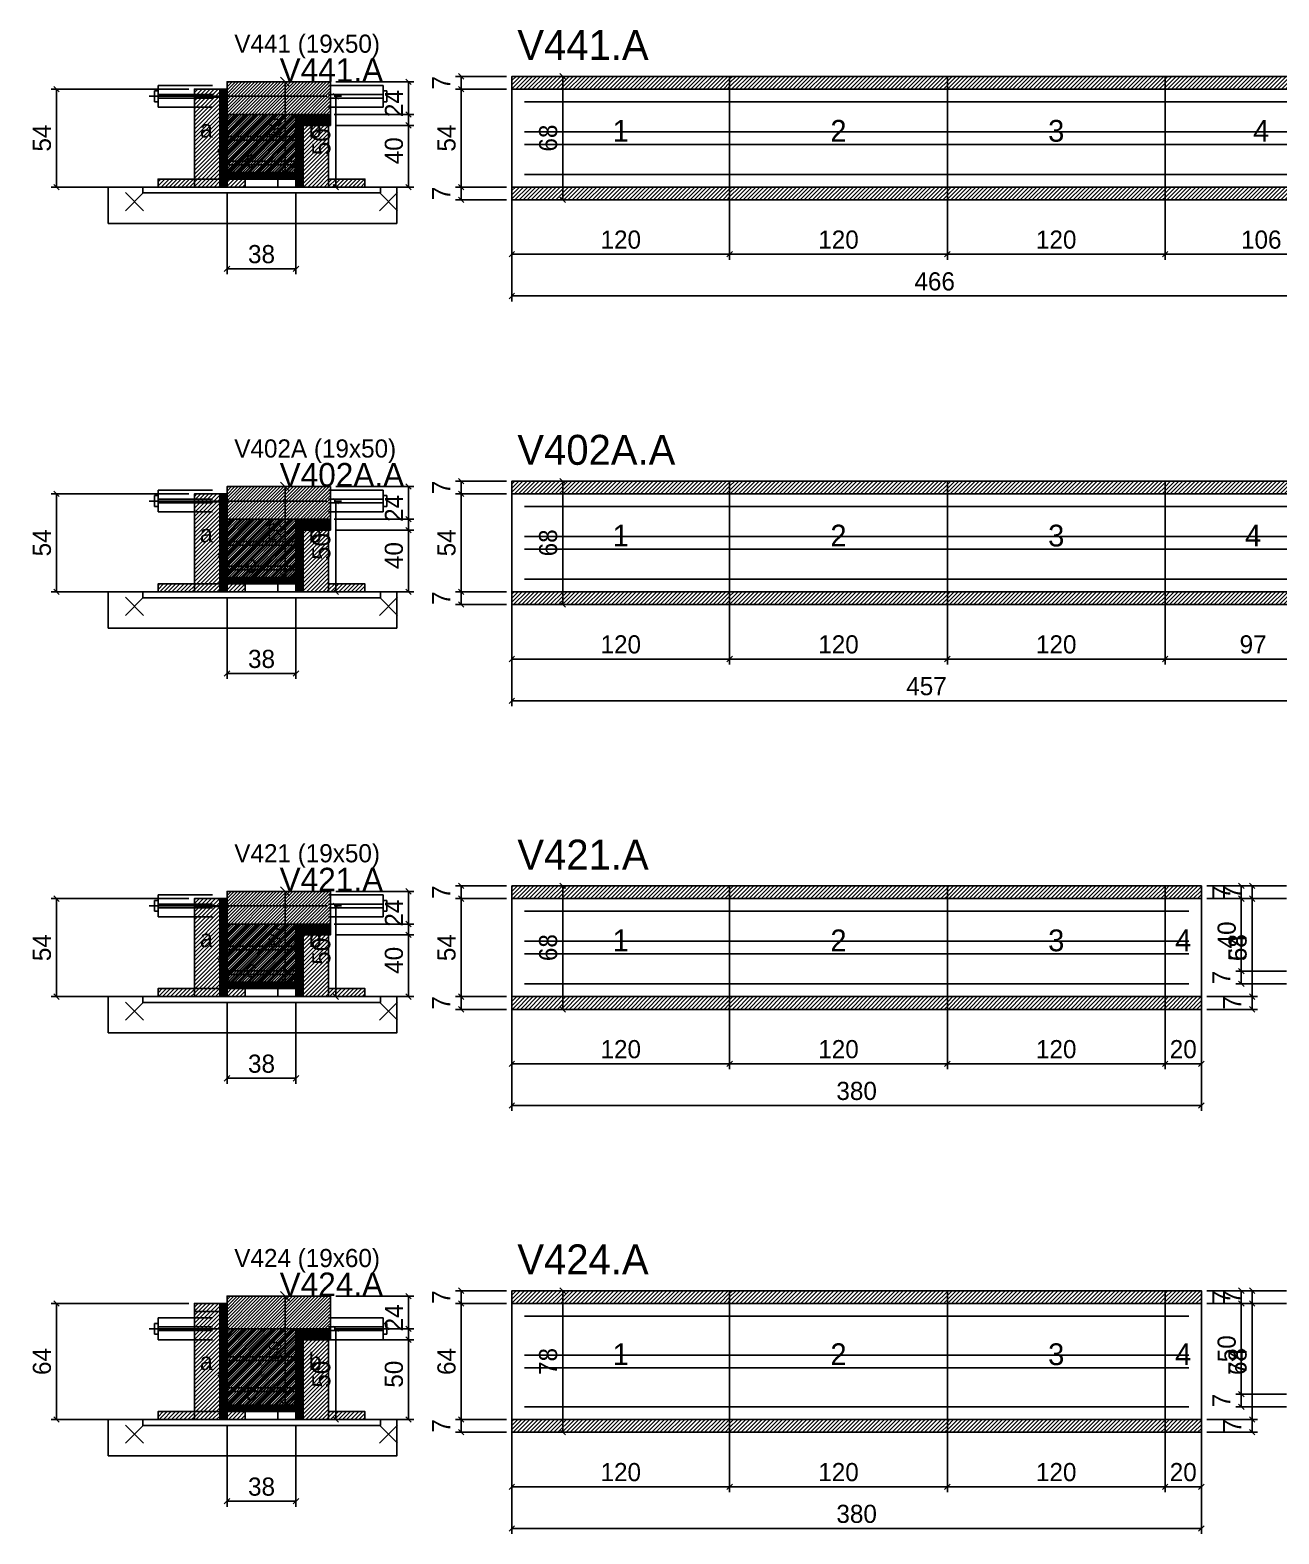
# Model space of a CAD drawing. Extents: x -9000 to 3070, y -11287 to 1250.
# Drawn here: x -69 to 620, y -7496 to -6668 of the extents above; entities that cross this region are included whole.
import ezdxf
from ezdxf.enums import TextEntityAlignment as Align

# ---------------------------------------------------------------- set-up
doc = ezdxf.new("R2010")
doc.units = 0
for name, color, linetype in [('5', 5, 'Continuous'), ('BARRA_ANCORAGEM', 126, 'Continuous'), ('barrote', 126, 'Continuous'), ('CONCRETO', 251, 'Continuous'), ('COTA', 241, 'Continuous'), ('Cota Seção (2x)', 241, 'Continuous'), ('detalhes', 7, 'Continuous'), ('Hachura', 251, 'Continuous'), ('HACHURACONCRETO', 251, 'Continuous'), ('Madeira', 126, 'Continuous'), ('NOMENCLATURA', 7, 'Continuous'), ('Painéis', 200, 'Continuous'), ('presilha', 224, 'Continuous'), ('SARR_2.2x7', 40, 'Continuous'), ('SARRAFO_2_2X7', 40, 'Continuous'), ('SCO-___-LAJ', 224, 'Continuous'), ('TENSOR', 224, 'Continuous'), ('Texto Seção', 7, 'Continuous')]:
    doc.layers.add(name, color=color, linetype=linetype)
doc.dimstyles.new('PAINEL', dxfattribs={"dimtxt": 10, "dimasz": 3, "dimexe": 3, "dimexo": 3, "dimgap": 3, "dimtad": 1, "dimblk": 'OBLIQUE', "dimblk1": 'OBLIQUE', "dimcen": 2.5, "dimclrd": 4, "dimclre": 4, "dimclrt": 240, "dimazin": 3, "dimtfac": 1, "dimtmove": 0, "dimatfit": 3})
doc.dimstyles.new('SECAO2X', dxfattribs={"dimtxt": 7, "dimasz": 5, "dimexe": 3, "dimexo": 3, "dimgap": 2, "dimtad": 3, "dimblk": 'OBLIQUE', "dimblk1": 'OBLIQUE', "dimcen": 2.5, "dimclrd": 4, "dimclre": 4, "dimclrt": 1, "dimazin": 3, "dimtfac": 1, "dimtmove": 0, "dimatfit": 3})

# ---------------------------------------------------------------- blocks, each defined once
blk = doc.blocks.new('PAR_ESQ')
for p, q in [((-1, -1), (1, 1)), ((-1, 1), (1, -1))]:
    blk.add_line(p, q)
blk = doc.blocks.new('PAR_FUNDO_ESQ')
for p, q in [((-1, -1), (1, 1)), ((-1, 1), (1, -1))]:
    blk.add_line(p, q)
blk = doc.blocks.new('PAR_FUNDO_DIR')
for p, q in [((-1, -1), (1, 1)), ((-1, 1), (1, -1))]:
    blk.add_line(p, q)
blk = doc.blocks.new('par_int_esq')
for p, q in [((-1, -1), (1, 1)), ((-1, 1), (1, -1))]:
    blk.add_line(p, q)
blk = doc.blocks.new('par_int_dir')
for p, q in [((-1, -1), (1, 1)), ((-1, 1), (1, -1))]:
    blk.add_line(p, q)
blk = doc.blocks.new('_OBLIQUE')
at = {"color": 0, "linetype": 'BYBLOCK'}
blk.add_line((-0.5, -0.5), (0.5, 0.5), dxfattribs=at)

msp = doc.modelspace()

# ---------------------------------------------------------------- hatches: boundary and pattern name
at = {"layer": 'COTA'}
h = msp.add_hatch(dxfattribs=at)
h.set_pattern_fill('ANSI31', scale=0.5)
h.paths.add_polyline_path([(197, -6700), (317, -6700), (317, -6693), (197, -6693)])
h = msp.add_hatch(dxfattribs=at)
h.set_pattern_fill('ANSI31', scale=0.5)
h.paths.add_polyline_path([(317, -6700), (437, -6700), (437, -6693), (317, -6693)])
h = msp.add_hatch(dxfattribs=at)
h.set_pattern_fill('ANSI31', scale=0.5)
h.paths.add_polyline_path([(437, -6700), (557, -6700), (557, -6693), (437, -6693)])
h = msp.add_hatch(dxfattribs=at)
h.set_pattern_fill('ANSI31', scale=0.5)
h.paths.add_polyline_path([(557, -6700), (663, -6700), (663, -6693), (557, -6693)])
h = msp.add_hatch(dxfattribs=at)
h.set_pattern_fill('ANSI31', scale=0.4)
h.paths.add_polyline_path([(40, -6746), (40, -6696), (97, -6696), (97, -6720), (78, -6720), (78, -6746)])
h = msp.add_hatch(dxfattribs=at)
h.set_pattern_fill('ANSI31', scale=0.5)
h.paths.add_polyline_path([(197, -6761), (317, -6761), (317, -6754), (197, -6754)])
h = msp.add_hatch(dxfattribs=at)
h.set_pattern_fill('ANSI31', scale=0.5)
h.paths.add_polyline_path([(317, -6761), (437, -6761), (437, -6754), (317, -6754)])
h = msp.add_hatch(dxfattribs=at)
h.set_pattern_fill('ANSI31', scale=0.5)
h.paths.add_polyline_path([(437, -6761), (557, -6761), (557, -6754), (437, -6754)])
h = msp.add_hatch(dxfattribs=at)
h.set_pattern_fill('ANSI31', scale=0.5)
h.paths.add_polyline_path([(557, -6761), (663, -6761), (663, -6754), (557, -6754)])
h = msp.add_hatch(dxfattribs=at)
h.set_pattern_fill('ANSI31', scale=0.5)
h.paths.add_polyline_path([(197, -6923), (317, -6923), (317, -6916), (197, -6916)])
h = msp.add_hatch(dxfattribs=at)
h.set_pattern_fill('ANSI31', scale=0.5)
h.paths.add_polyline_path([(317, -6923), (437, -6923), (437, -6916), (317, -6916)])
h = msp.add_hatch(dxfattribs=at)
h.set_pattern_fill('ANSI31', scale=0.5)
h.paths.add_polyline_path([(437, -6923), (557, -6923), (557, -6916), (437, -6916)])
h = msp.add_hatch(dxfattribs=at)
h.set_pattern_fill('ANSI31', scale=0.5)
h.paths.add_polyline_path([(557, -6923), (654, -6923), (654, -6916), (557, -6916)])
h = msp.add_hatch(dxfattribs=at)
h.set_pattern_fill('ANSI31', scale=0.4)
h.paths.add_polyline_path([(40, -6969), (40, -6919), (97, -6919), (97, -6943), (78, -6943), (78, -6969)])
h = msp.add_hatch(dxfattribs=at)
h.set_pattern_fill('ANSI31', scale=0.5)
h.paths.add_polyline_path([(197, -6984), (317, -6984), (317, -6977), (197, -6977)])
h = msp.add_hatch(dxfattribs=at)
h.set_pattern_fill('ANSI31', scale=0.5)
h.paths.add_polyline_path([(317, -6984), (437, -6984), (437, -6977), (317, -6977)])
h = msp.add_hatch(dxfattribs=at)
h.set_pattern_fill('ANSI31', scale=0.5)
h.paths.add_polyline_path([(437, -6984), (557, -6984), (557, -6977), (437, -6977)])
h = msp.add_hatch(dxfattribs=at)
h.set_pattern_fill('ANSI31', scale=0.5)
h.paths.add_polyline_path([(557, -6984), (654, -6984), (654, -6977), (557, -6977)])
h = msp.add_hatch(dxfattribs=at)
h.set_pattern_fill('ANSI31', scale=0.5)
h.paths.add_polyline_path([(197, -7146), (317, -7146), (317, -7139), (197, -7139)])
h = msp.add_hatch(dxfattribs=at)
h.set_pattern_fill('ANSI31', scale=0.5)
h.paths.add_polyline_path([(317, -7146), (437, -7146), (437, -7139), (317, -7139)])
h = msp.add_hatch(dxfattribs=at)
h.set_pattern_fill('ANSI31', scale=0.5)
h.paths.add_polyline_path([(437, -7146), (557, -7146), (557, -7139), (437, -7139)])
h = msp.add_hatch(dxfattribs=at)
h.set_pattern_fill('ANSI31', scale=0.5)
h.paths.add_polyline_path([(557, -7146), (577, -7146), (577, -7139), (557, -7139)])
h = msp.add_hatch(dxfattribs=at)
h.set_pattern_fill('ANSI31', scale=0.4)
h.paths.add_polyline_path([(40, -7192), (40, -7142), (97, -7142), (97, -7166), (78, -7166), (78, -7192)])
h = msp.add_hatch(dxfattribs=at)
h.set_pattern_fill('ANSI31', scale=0.5)
h.paths.add_polyline_path([(197, -7207), (317, -7207), (317, -7200), (197, -7200)])
h = msp.add_hatch(dxfattribs=at)
h.set_pattern_fill('ANSI31', scale=0.5)
h.paths.add_polyline_path([(317, -7207), (437, -7207), (437, -7200), (317, -7200)])
h = msp.add_hatch(dxfattribs=at)
h.set_pattern_fill('ANSI31', scale=0.5)
h.paths.add_polyline_path([(437, -7207), (557, -7207), (557, -7200), (437, -7200)])
h = msp.add_hatch(dxfattribs=at)
h.set_pattern_fill('ANSI31', scale=0.5)
h.paths.add_polyline_path([(557, -7207), (577, -7207), (577, -7200), (557, -7200)])
h = msp.add_hatch(dxfattribs=at)
h.set_pattern_fill('ANSI31', scale=0.4)
h.paths.add_polyline_path([(40, -7425), (40, -7365), (97, -7365), (97, -7389), (78, -7389), (78, -7425)])
h = msp.add_hatch(dxfattribs=at)
h.set_pattern_fill('ANSI31', scale=0.5)
h.paths.add_polyline_path([(197, -7369), (317, -7369), (317, -7362), (197, -7362)])
h = msp.add_hatch(dxfattribs=at)
h.set_pattern_fill('ANSI31', scale=0.5)
h.paths.add_polyline_path([(317, -7369), (437, -7369), (437, -7362), (317, -7362)])
h = msp.add_hatch(dxfattribs=at)
h.set_pattern_fill('ANSI31', scale=0.5)
h.paths.add_polyline_path([(437, -7369), (557, -7369), (557, -7362), (437, -7362)])
h = msp.add_hatch(dxfattribs=at)
h.set_pattern_fill('ANSI31', scale=0.5)
h.paths.add_polyline_path([(557, -7369), (577, -7369), (577, -7362), (557, -7362)])
h = msp.add_hatch(dxfattribs=at)
h.set_pattern_fill('ANSI31', scale=0.5)
h.paths.add_polyline_path([(197, -7440), (317, -7440), (317, -7433), (197, -7433)])
h = msp.add_hatch(dxfattribs=at)
h.set_pattern_fill('ANSI31', scale=0.5)
h.paths.add_polyline_path([(317, -7440), (437, -7440), (437, -7433), (317, -7433)])
h = msp.add_hatch(dxfattribs=at)
h.set_pattern_fill('ANSI31', scale=0.5)
h.paths.add_polyline_path([(437, -7440), (557, -7440), (557, -7433), (437, -7433)])
h = msp.add_hatch(dxfattribs=at)
h.set_pattern_fill('ANSI31', scale=0.5)
h.paths.add_polyline_path([(557, -7440), (577, -7440), (577, -7433), (557, -7433)])
at = {"layer": 'Hachura'}
h = msp.add_hatch(dxfattribs=at)
h.set_pattern_fill('ANSI31', scale=0.5)
h.paths.add_polyline_path([(22, -6754), (36, -6754), (36, -6700), (22, -6700)])
h = msp.add_hatch(dxfattribs=at)
h.set_pattern_fill('ANSI31', scale=0.5)
h.paths.add_polyline_path([(22, -6704.4), (36, -6704.4), (36, -6700), (22, -6700)])
h = msp.add_hatch(dxfattribs=at)
h.set_pattern_fill('SOLID')
h.paths.add_polyline_path([(36, -6754), (40, -6754), (40, -6700), (36, -6700)])
h = msp.add_hatch(dxfattribs=at)
h.set_pattern_fill('SOLID')
h.paths.add_polyline_path([(78, -6754), (82, -6754), (82, -6714), (78, -6714)])
h = msp.add_hatch(dxfattribs=at)
h.set_pattern_fill('SOLID')
h.paths.add_polyline_path([(78, -6714), (97, -6714), (97, -6720), (78, -6720)])
h = msp.add_hatch(dxfattribs=at)
h.set_pattern_fill('ANSI31', scale=0.5)
h.paths.add_polyline_path([(82, -6754), (96, -6754), (96, -6714), (82, -6714)])
h = msp.add_hatch(dxfattribs=at)
h.set_pattern_fill('ANSI31', scale=0.5)
h.paths.add_polyline_path([(82, -6718.4), (96, -6718.4), (96, -6714), (82, -6714)])
h = msp.add_hatch(dxfattribs=at)
h.set_pattern_fill('ANSI31', scale=0.5)
h.paths.add_polyline_path([(2, -6754), (22, -6754), (22, -6749.6), (2, -6749.6)])
h = msp.add_hatch(dxfattribs=at)
h.set_pattern_fill('SOLID')
h.paths.add_polyline_path([(40, -6749.6), (78, -6749.6), (78, -6746), (40, -6746)])
h = msp.add_hatch(dxfattribs=at)
h.set_pattern_fill('ANSI31', scale=0.5)
h.paths.add_polyline_path([(40, -6754), (50, -6754), (50, -6749.6), (40, -6749.6)])
h = msp.add_hatch(dxfattribs=at)
h.set_pattern_fill('ANSI31', scale=0.5)
h.paths.add_polyline_path([(96, -6754), (116, -6754), (116, -6749.6), (96, -6749.6)])
h = msp.add_hatch(dxfattribs=at)
h.set_pattern_fill('ANSI31', scale=0.5)
h.paths.add_polyline_path([(22, -6977), (36, -6977), (36, -6923), (22, -6923)])
h = msp.add_hatch(dxfattribs=at)
h.set_pattern_fill('ANSI31', scale=0.5)
h.paths.add_polyline_path([(22, -6927.4), (36, -6927.4), (36, -6923), (22, -6923)])
h = msp.add_hatch(dxfattribs=at)
h.set_pattern_fill('SOLID')
h.paths.add_polyline_path([(36, -6977), (40, -6977), (40, -6923), (36, -6923)])
h = msp.add_hatch(dxfattribs=at)
h.set_pattern_fill('SOLID')
h.paths.add_polyline_path([(78, -6977), (82, -6977), (82, -6937), (78, -6937)])
h = msp.add_hatch(dxfattribs=at)
h.set_pattern_fill('SOLID')
h.paths.add_polyline_path([(78, -6937), (97, -6937), (97, -6943), (78, -6943)])
h = msp.add_hatch(dxfattribs=at)
h.set_pattern_fill('ANSI31', scale=0.5)
h.paths.add_polyline_path([(82, -6977), (96, -6977), (96, -6937), (82, -6937)])
h = msp.add_hatch(dxfattribs=at)
h.set_pattern_fill('ANSI31', scale=0.5)
h.paths.add_polyline_path([(82, -6941.4), (96, -6941.4), (96, -6937), (82, -6937)])
h = msp.add_hatch(dxfattribs=at)
h.set_pattern_fill('ANSI31', scale=0.5)
h.paths.add_polyline_path([(2, -6977), (22, -6977), (22, -6972.6), (2, -6972.6)])
h = msp.add_hatch(dxfattribs=at)
h.set_pattern_fill('SOLID')
h.paths.add_polyline_path([(40, -6972.6), (78, -6972.6), (78, -6969), (40, -6969)])
h = msp.add_hatch(dxfattribs=at)
h.set_pattern_fill('ANSI31', scale=0.5)
h.paths.add_polyline_path([(40, -6977), (50, -6977), (50, -6972.6), (40, -6972.6)])
h = msp.add_hatch(dxfattribs=at)
h.set_pattern_fill('ANSI31', scale=0.5)
h.paths.add_polyline_path([(96, -6977), (116, -6977), (116, -6972.6), (96, -6972.6)])
h = msp.add_hatch(dxfattribs=at)
h.set_pattern_fill('ANSI31', scale=0.5)
h.paths.add_polyline_path([(22, -7200), (36, -7200), (36, -7146), (22, -7146)])
h = msp.add_hatch(dxfattribs=at)
h.set_pattern_fill('ANSI31', scale=0.5)
h.paths.add_polyline_path([(22, -7150.4), (36, -7150.4), (36, -7146), (22, -7146)])
h = msp.add_hatch(dxfattribs=at)
h.set_pattern_fill('SOLID')
h.paths.add_polyline_path([(36, -7200), (40, -7200), (40, -7146), (36, -7146)])
h = msp.add_hatch(dxfattribs=at)
h.set_pattern_fill('SOLID')
h.paths.add_polyline_path([(78, -7200), (82, -7200), (82, -7160), (78, -7160)])
h = msp.add_hatch(dxfattribs=at)
h.set_pattern_fill('SOLID')
h.paths.add_polyline_path([(78, -7160), (97, -7160), (97, -7166), (78, -7166)])
h = msp.add_hatch(dxfattribs=at)
h.set_pattern_fill('ANSI31', scale=0.5)
h.paths.add_polyline_path([(82, -7200), (96, -7200), (96, -7160), (82, -7160)])
h = msp.add_hatch(dxfattribs=at)
h.set_pattern_fill('ANSI31', scale=0.5)
h.paths.add_polyline_path([(82, -7164.4), (96, -7164.4), (96, -7160), (82, -7160)])
h = msp.add_hatch(dxfattribs=at)
h.set_pattern_fill('ANSI31', scale=0.5)
h.paths.add_polyline_path([(2, -7200), (22, -7200), (22, -7195.6), (2, -7195.6)])
h = msp.add_hatch(dxfattribs=at)
h.set_pattern_fill('SOLID')
h.paths.add_polyline_path([(40, -7195.6), (78, -7195.6), (78, -7192), (40, -7192)])
h = msp.add_hatch(dxfattribs=at)
h.set_pattern_fill('ANSI31', scale=0.5)
h.paths.add_polyline_path([(40, -7200), (50, -7200), (50, -7195.6), (40, -7195.6)])
h = msp.add_hatch(dxfattribs=at)
h.set_pattern_fill('ANSI31', scale=0.5)
h.paths.add_polyline_path([(96, -7200), (116, -7200), (116, -7195.6), (96, -7195.6)])
h = msp.add_hatch(dxfattribs=at)
h.set_pattern_fill('ANSI31', scale=0.5)
h.paths.add_polyline_path([(22, -7433), (36, -7433), (36, -7369), (22, -7369)])
h = msp.add_hatch(dxfattribs=at)
h.set_pattern_fill('ANSI31', scale=0.5)
h.paths.add_polyline_path([(22, -7373.4), (36, -7373.4), (36, -7369), (22, -7369)])
h = msp.add_hatch(dxfattribs=at)
h.set_pattern_fill('SOLID')
h.paths.add_polyline_path([(36, -7433), (40, -7433), (40, -7369), (36, -7369)])
h = msp.add_hatch(dxfattribs=at)
h.set_pattern_fill('SOLID')
h.paths.add_polyline_path([(78, -7433), (82, -7433), (82, -7383), (78, -7383)])
h = msp.add_hatch(dxfattribs=at)
h.set_pattern_fill('SOLID')
h.paths.add_polyline_path([(78, -7383), (97, -7383), (97, -7389), (78, -7389)])
h = msp.add_hatch(dxfattribs=at)
h.set_pattern_fill('ANSI31', scale=0.5)
h.paths.add_polyline_path([(82, -7433), (96, -7433), (96, -7383), (82, -7383)])
h = msp.add_hatch(dxfattribs=at)
h.set_pattern_fill('ANSI31', scale=0.5)
h.paths.add_polyline_path([(82, -7387.4), (96, -7387.4), (96, -7383), (82, -7383)])
h = msp.add_hatch(dxfattribs=at)
h.set_pattern_fill('ANSI31', scale=0.5)
h.paths.add_polyline_path([(2, -7433), (22, -7433), (22, -7428.6), (2, -7428.6)])
h = msp.add_hatch(dxfattribs=at)
h.set_pattern_fill('SOLID')
h.paths.add_polyline_path([(40, -7428.6), (78, -7428.6), (78, -7425), (40, -7425)])
h = msp.add_hatch(dxfattribs=at)
h.set_pattern_fill('ANSI31', scale=0.5)
h.paths.add_polyline_path([(40, -7433), (50, -7433), (50, -7428.6), (40, -7428.6)])
h = msp.add_hatch(dxfattribs=at)
h.set_pattern_fill('ANSI31', scale=0.5)
h.paths.add_polyline_path([(96, -7433), (116, -7433), (116, -7428.6), (96, -7428.6)])
at = {"layer": 'HACHURACONCRETO'}
h = msp.add_hatch(dxfattribs=at)
h.set_pattern_fill('ANSI31', scale=0.3)
h.paths.add_polyline_path([(40, -6749.6), (78, -6749.6), (78, -6714), (40, -6714)])
h = msp.add_hatch(dxfattribs=at)
h.set_pattern_fill('ANSI31', scale=0.3)
h.paths.add_polyline_path([(40, -6972.6), (78, -6972.6), (78, -6937), (40, -6937)])
h = msp.add_hatch(dxfattribs=at)
h.set_pattern_fill('ANSI31', scale=0.3)
h.paths.add_polyline_path([(40, -7195.6), (78, -7195.6), (78, -7160), (40, -7160)])
h = msp.add_hatch(dxfattribs=at)
h.set_pattern_fill('ANSI31', scale=0.3)
h.paths.add_polyline_path([(40, -7428.6), (78, -7428.6), (78, -7383), (40, -7383)])

# ---------------------------------------------------------------- linework, layer by layer
for p, q in [((0, -6701), (0, -6707)), ((2, -6701), (0, -6701)), ((2, -6698), (32, -6698)), ((2, -6698), (2, -6710)), ((96, -6698), (126, -6698)), ((126, -6698), (126, -6710)), ((126, -6701), (128, -6701)), ((128, -6701), (128, -6707)), ((2, -6707), (0, -6707)), ((2, -6703), (32, -6703)), ((2, -6705), (32, -6705)), ((2, -6710), (32, -6710)), ((96, -6703), (126, -6703)), ((96, -6705), (126, -6705)), ((96, -6710), (126, -6710)), ((126, -6707), (128, -6707)), ((0, -6924), (0, -6930)), ((2, -6924), (0, -6924)), ((2, -6921), (32, -6921)), ((2, -6921), (2, -6933)), ((2, -6926), (32, -6926)), ((96, -6921), (126, -6921)), ((96, -6926), (126, -6926)), ((126, -6921), (126, -6933)), ((126, -6924), (128, -6924)), ((128, -6924), (128, -6930)), ((2, -6930), (0, -6930)), ((2, -6928), (32, -6928)), ((2, -6933), (32, -6933)), ((96, -6928), (126, -6928)), ((96, -6933), (126, -6933)), ((126, -6930), (128, -6930)), ((0, -7147), (0, -7153)), ((2, -7147), (0, -7147)), ((2, -7144), (32, -7144)), ((2, -7144), (2, -7156)), ((2, -7149), (32, -7149)), ((96, -7144), (126, -7144)), ((96, -7149), (126, -7149)), ((126, -7144), (126, -7156)), ((126, -7147), (128, -7147)), ((128, -7147), (128, -7153)), ((2, -7153), (0, -7153)), ((2, -7151), (32, -7151)), ((2, -7156), (32, -7156)), ((96, -7151), (126, -7151)), ((96, -7156), (126, -7156)), ((126, -7153), (128, -7153)), ((0, -7380), (0, -7386)), ((2, -7380), (0, -7380)), ((2, -7377), (32, -7377)), ((2, -7377), (2, -7389)), ((96, -7377), (126, -7377)), ((126, -7377), (126, -7389)), ((126, -7380), (128, -7380)), ((128, -7380), (128, -7386)), ((2, -7386), (0, -7386)), ((2, -7382), (32, -7382)), ((2, -7384), (32, -7384)), ((2, -7389), (32, -7389)), ((96, -7382), (126, -7382)), ((96, -7384), (126, -7384)), ((96, -7389), (126, -7389)), ((126, -7386), (128, -7386))]:
    msp.add_line(p, q)
at = {"layer": 'BARRA_ANCORAGEM'}
for p, q in [((40, -6726.2), (78, -6726.2)), ((40, -6728.2), (40, -6726.2)), ((78, -6728.2), (78, -6726.2)), ((40, -6728.2), (78, -6728.2)), ((40, -6739.8), (78, -6739.8)), ((40, -6741.8), (40, -6739.8)), ((40, -6741.8), (78, -6741.8)), ((78, -6741.8), (78, -6739.8)), ((40, -6949.2), (78, -6949.2)), ((40, -6951.2), (40, -6949.2)), ((78, -6951.2), (78, -6949.2)), ((40, -6951.2), (78, -6951.2)), ((40, -6962.8), (78, -6962.8)), ((40, -6964.8), (40, -6962.8)), ((40, -6964.8), (78, -6964.8)), ((78, -6964.8), (78, -6962.8)), ((40, -7172.2), (78, -7172.2)), ((40, -7174.2), (40, -7172.2)), ((40, -7174.2), (78, -7174.2)), ((78, -7174.2), (78, -7172.2)), ((40, -7185.8), (78, -7185.8)), ((40, -7187.8), (40, -7185.8)), ((40, -7187.8), (78, -7187.8)), ((78, -7187.8), (78, -7185.8)), ((40, -7398.5), (78, -7398.5)), ((40, -7400.5), (40, -7398.5)), ((78, -7400.5), (78, -7398.5)), ((40, -7400.5), (78, -7400.5)), ((40, -7415.5), (78, -7415.5)), ((40, -7417.5), (40, -7415.5)), ((40, -7417.5), (78, -7417.5)), ((78, -7417.5), (78, -7415.5))]:
    msp.add_line(p, q, dxfattribs=at)
at = {"layer": 'barrote'}
for points in [[(-25.5, -6774), (133.5, -6774), (133.5, -6754), (-25.5, -6754)], [(-25.5, -6997), (133.5, -6997), (133.5, -6977), (-25.5, -6977)], [(-25.5, -7220), (133.5, -7220), (133.5, -7200), (-25.5, -7200)], [(-25.5, -7453), (133.5, -7453), (133.5, -7433), (-25.5, -7433)]]:
    msp.add_lwpolyline(points, close=True, dxfattribs=at)
at = {"layer": 'CONCRETO'}
for points in [[(40, -6746), (40, -6696), (97, -6696), (97, -6720), (78, -6720), (78, -6746)], [(40, -6969), (40, -6919), (97, -6919), (97, -6943), (78, -6943), (78, -6969)], [(40, -7192), (40, -7142), (97, -7142), (97, -7166), (78, -7166), (78, -7192)], [(40, -7425), (40, -7365), (97, -7365), (97, -7389), (78, -7389), (78, -7425)]]:
    msp.add_lwpolyline(points, close=True, dxfattribs=at)
at = {"layer": 'HACHURACONCRETO'}
for points in [[(40, -6749.6), (78, -6749.6), (78, -6714), (40, -6714)], [(40, -6972.6), (78, -6972.6), (78, -6937), (40, -6937)], [(40, -7195.6), (78, -7195.6), (78, -7160), (40, -7160)], [(40, -7428.6), (78, -7428.6), (78, -7383), (40, -7383)]]:
    msp.add_lwpolyline(points, close=True, dxfattribs=at)
at = {"layer": 'Madeira'}
for points in [[(22, -6754), (36, -6754), (36, -6700), (22, -6700)], [(22, -6704.4), (36, -6704.4), (36, -6700), (22, -6700)], [(82, -6754), (96, -6754), (96, -6714), (82, -6714)], [(82, -6718.4), (96, -6718.4), (96, -6714), (82, -6714)], [(2, -6754), (22, -6754), (22, -6749.6), (2, -6749.6)], [(22, -6754), (36, -6754), (36, -6749.6), (22, -6749.6)], [(40, -6754), (50, -6754), (50, -6749.6), (40, -6749.6)], [(68, -6754), (78, -6754), (78, -6749.6), (68, -6749.6)], [(96, -6754), (116, -6754), (116, -6749.6), (96, -6749.6)], [(22, -6977), (36, -6977), (36, -6923), (22, -6923)], [(22, -6927.4), (36, -6927.4), (36, -6923), (22, -6923)], [(82, -6977), (96, -6977), (96, -6937), (82, -6937)], [(82, -6941.4), (96, -6941.4), (96, -6937), (82, -6937)], [(2, -6977), (22, -6977), (22, -6972.6), (2, -6972.6)], [(22, -6977), (36, -6977), (36, -6972.6), (22, -6972.6)], [(40, -6977), (50, -6977), (50, -6972.6), (40, -6972.6)], [(68, -6977), (78, -6977), (78, -6972.6), (68, -6972.6)], [(96, -6977), (116, -6977), (116, -6972.6), (96, -6972.6)], [(22, -7200), (36, -7200), (36, -7146), (22, -7146)], [(22, -7150.4), (36, -7150.4), (36, -7146), (22, -7146)], [(82, -7200), (96, -7200), (96, -7160), (82, -7160)], [(82, -7164.4), (96, -7164.4), (96, -7160), (82, -7160)], [(2, -7200), (22, -7200), (22, -7195.6), (2, -7195.6)], [(22, -7200), (36, -7200), (36, -7195.6), (22, -7195.6)], [(40, -7200), (50, -7200), (50, -7195.6), (40, -7195.6)], [(68, -7200), (78, -7200), (78, -7195.6), (68, -7195.6)], [(96, -7200), (116, -7200), (116, -7195.6), (96, -7195.6)], [(22, -7433), (36, -7433), (36, -7369), (22, -7369)], [(22, -7373.4), (36, -7373.4), (36, -7369), (22, -7369)], [(82, -7433), (96, -7433), (96, -7383), (82, -7383)], [(82, -7387.4), (96, -7387.4), (96, -7383), (82, -7383)], [(2, -7433), (22, -7433), (22, -7428.6), (2, -7428.6)], [(22, -7433), (36, -7433), (36, -7428.6), (22, -7428.6)], [(40, -7433), (50, -7433), (50, -7428.6), (40, -7428.6)], [(68, -7433), (78, -7433), (78, -7428.6), (68, -7428.6)], [(96, -7433), (116, -7433), (116, -7428.6), (96, -7428.6)]]:
    msp.add_lwpolyline(points, close=True, dxfattribs=at)
at = {"layer": 'Painéis'}
for p, q in [((197, -6700), (317, -6700)), ((197, -6754), (197, -6700)), ((317, -6754), (317, -6700)), ((317, -6754), (317, -6700)), ((317, -6700), (437, -6700)), ((317, -6754), (317, -6700)), ((437, -6754), (437, -6700)), ((437, -6754), (437, -6700)), ((437, -6700), (557, -6700)), ((437, -6754), (437, -6700)), ((557, -6754), (557, -6700)), ((557, -6754), (557, -6700)), ((557, -6700), (663, -6700)), ((557, -6754), (557, -6700)), ((197, -6754), (317, -6754)), ((317, -6754), (437, -6754)), ((437, -6754), (557, -6754)), ((557, -6754), (663, -6754)), ((197, -6923), (317, -6923)), ((197, -6977), (197, -6923)), ((317, -6977), (317, -6923)), ((317, -6977), (317, -6923)), ((317, -6923), (437, -6923)), ((317, -6977), (317, -6923)), ((437, -6977), (437, -6923)), ((437, -6977), (437, -6923)), ((437, -6923), (557, -6923)), ((437, -6977), (437, -6923)), ((557, -6977), (557, -6923)), ((557, -6977), (557, -6923)), ((557, -6923), (654, -6923)), ((557, -6977), (557, -6923)), ((197, -6977), (317, -6977)), ((317, -6977), (437, -6977)), ((437, -6977), (557, -6977)), ((557, -6977), (654, -6977)), ((197, -7146), (317, -7146)), ((197, -7200), (197, -7146)), ((317, -7200), (317, -7146)), ((317, -7200), (317, -7146)), ((317, -7146), (437, -7146)), ((317, -7200), (317, -7146)), ((437, -7200), (437, -7146)), ((437, -7200), (437, -7146)), ((437, -7146), (557, -7146)), ((437, -7200), (437, -7146)), ((557, -7200), (557, -7146)), ((557, -7200), (557, -7146)), ((557, -7146), (577, -7146)), ((557, -7200), (557, -7146)), ((577, -7200), (577, -7146)), ((197, -7200), (317, -7200)), ((317, -7200), (437, -7200)), ((437, -7200), (557, -7200)), ((557, -7200), (577, -7200)), ((197, -7369), (317, -7369)), ((197, -7433), (197, -7369)), ((317, -7433), (317, -7369)), ((317, -7433), (317, -7369)), ((317, -7369), (437, -7369)), ((317, -7433), (317, -7369)), ((437, -7433), (437, -7369)), ((437, -7433), (437, -7369)), ((437, -7369), (557, -7369)), ((437, -7433), (437, -7369)), ((557, -7433), (557, -7369)), ((557, -7433), (557, -7369)), ((557, -7369), (577, -7369)), ((557, -7433), (557, -7369)), ((577, -7433), (577, -7369)), ((197, -7433), (317, -7433)), ((317, -7433), (437, -7433)), ((437, -7433), (557, -7433)), ((557, -7433), (577, -7433))]:
    msp.add_line(p, q, dxfattribs=at)
for points in [[(36, -6754), (40, -6754), (40, -6700), (36, -6700)], [(78, -6754), (82, -6754), (82, -6714), (78, -6714)], [(78, -6714), (97, -6714), (97, -6720), (78, -6720)], [(40, -6749.6), (78, -6749.6), (78, -6746), (40, -6746)], [(36, -6977), (40, -6977), (40, -6923), (36, -6923)], [(78, -6977), (82, -6977), (82, -6937), (78, -6937)], [(78, -6937), (97, -6937), (97, -6943), (78, -6943)], [(40, -6972.6), (78, -6972.6), (78, -6969), (40, -6969)], [(36, -7200), (40, -7200), (40, -7146), (36, -7146)], [(78, -7200), (82, -7200), (82, -7160), (78, -7160)], [(78, -7160), (97, -7160), (97, -7166), (78, -7166)], [(40, -7195.6), (78, -7195.6), (78, -7192), (40, -7192)], [(36, -7433), (40, -7433), (40, -7369), (36, -7369)], [(78, -7433), (82, -7433), (82, -7383), (78, -7383)], [(78, -7383), (97, -7383), (97, -7389), (78, -7389)], [(40, -7428.6), (78, -7428.6), (78, -7425), (40, -7425)]]:
    msp.add_lwpolyline(points, close=True, dxfattribs=at)
at = {"layer": 'presilha'}
for p, q in [((-16, -6767), (-6, -6757)), ((-16, -6757), (-6, -6767)), ((124, -6767), (134, -6757)), ((124, -6757), (134, -6767)), ((-16, -6990), (-6, -6980)), ((-16, -6980), (-6, -6990)), ((124, -6990), (134, -6980)), ((124, -6980), (134, -6990)), ((-16, -7213), (-6, -7203)), ((-16, -7203), (-6, -7213)), ((124, -7213), (134, -7203)), ((124, -7203), (134, -7213)), ((-16, -7446), (-6, -7436)), ((-16, -7436), (-6, -7446)), ((124, -7446), (134, -7436)), ((124, -7436), (134, -7446))]:
    msp.add_line(p, q, dxfattribs=at)
at = {"layer": 'SARR_2.2x7'}
for points in [[(204, -6707), (317, -6707)], [(204, -6707), (317, -6707)], [(317, -6707), (437, -6707)], [(317, -6707), (437, -6707)], [(437, -6707), (557, -6707)], [(437, -6707), (557, -6707)], [(557, -6707), (656, -6707)], [(557, -6707), (656, -6707)], [(204, -6723.5), (317, -6723.5)], [(204, -6723.5), (317, -6723.5)], [(317, -6723.5), (437, -6723.5)], [(317, -6723.5), (437, -6723.5)], [(437, -6723.5), (557, -6723.5)], [(437, -6723.5), (557, -6723.5)], [(557, -6723.5), (656, -6723.5)], [(557, -6723.5), (656, -6723.5)], [(204, -6730.5), (317, -6730.5)], [(204, -6730.5), (317, -6730.5)], [(317, -6730.5), (437, -6730.5)], [(317, -6730.5), (437, -6730.5)], [(437, -6730.5), (557, -6730.5)], [(437, -6730.5), (557, -6730.5)], [(557, -6730.5), (656, -6730.5)], [(557, -6730.5), (656, -6730.5)], [(204, -6747), (317, -6747)], [(204, -6747), (317, -6747)], [(317, -6747), (437, -6747)], [(317, -6747), (437, -6747)], [(437, -6747), (557, -6747)], [(437, -6747), (557, -6747)], [(557, -6747), (656, -6747)], [(557, -6747), (656, -6747)], [(204, -6930), (317, -6930)], [(204, -6930), (317, -6930)], [(317, -6930), (437, -6930)], [(317, -6930), (437, -6930)], [(437, -6930), (557, -6930)], [(437, -6930), (557, -6930)], [(557, -6930), (647, -6930)], [(557, -6930), (647, -6930)], [(204, -6946.5), (317, -6946.5)], [(204, -6946.5), (317, -6946.5)], [(317, -6946.5), (437, -6946.5)], [(317, -6946.5), (437, -6946.5)], [(437, -6946.5), (557, -6946.5)], [(437, -6946.5), (557, -6946.5)], [(557, -6946.5), (647, -6946.5)], [(557, -6946.5), (647, -6946.5)], [(204, -6953.5), (317, -6953.5)], [(204, -6953.5), (317, -6953.5)], [(317, -6953.5), (437, -6953.5)], [(317, -6953.5), (437, -6953.5)], [(437, -6953.5), (557, -6953.5)], [(437, -6953.5), (557, -6953.5)], [(557, -6953.5), (647, -6953.5)], [(557, -6953.5), (647, -6953.5)], [(204, -6970), (317, -6970)], [(204, -6970), (317, -6970)], [(317, -6970), (437, -6970)], [(317, -6970), (437, -6970)], [(437, -6970), (557, -6970)], [(437, -6970), (557, -6970)], [(557, -6970), (647, -6970)], [(557, -6970), (647, -6970)], [(204, -7153), (317, -7153)], [(204, -7153), (317, -7153)], [(317, -7153), (437, -7153)], [(317, -7153), (437, -7153)], [(437, -7153), (557, -7153)], [(437, -7153), (557, -7153)], [(557, -7153), (570, -7153)], [(557, -7153), (570, -7153)], [(204, -7169.5), (317, -7169.5)], [(204, -7169.5), (317, -7169.5)], [(317, -7169.5), (437, -7169.5)], [(317, -7169.5), (437, -7169.5)], [(437, -7169.5), (557, -7169.5)], [(437, -7169.5), (557, -7169.5)], [(557, -7169.5), (570, -7169.5)], [(557, -7169.5), (570, -7169.5)], [(204, -7176.5), (317, -7176.5)], [(204, -7176.5), (317, -7176.5)], [(317, -7176.5), (437, -7176.5)], [(317, -7176.5), (437, -7176.5)], [(437, -7176.5), (557, -7176.5)], [(437, -7176.5), (557, -7176.5)], [(557, -7176.5), (570, -7176.5)], [(557, -7176.5), (570, -7176.5)], [(204, -7193), (317, -7193)], [(204, -7193), (317, -7193)], [(317, -7193), (437, -7193)], [(317, -7193), (437, -7193)], [(437, -7193), (557, -7193)], [(437, -7193), (557, -7193)], [(557, -7193), (570, -7193)], [(557, -7193), (570, -7193)], [(204, -7376), (317, -7376)], [(204, -7376), (317, -7376)], [(317, -7376), (437, -7376)], [(317, -7376), (437, -7376)], [(437, -7376), (557, -7376)], [(437, -7376), (557, -7376)], [(557, -7376), (570, -7376)], [(557, -7376), (570, -7376)], [(204, -7397.5), (317, -7397.5)], [(204, -7397.5), (317, -7397.5)], [(317, -7397.5), (437, -7397.5)], [(317, -7397.5), (437, -7397.5)], [(437, -7397.5), (557, -7397.5)], [(437, -7397.5), (557, -7397.5)], [(557, -7397.5), (570, -7397.5)], [(557, -7397.5), (570, -7397.5)], [(204, -7404.5), (317, -7404.5)], [(204, -7404.5), (317, -7404.5)], [(317, -7404.5), (437, -7404.5)], [(317, -7404.5), (437, -7404.5)], [(437, -7404.5), (557, -7404.5)], [(437, -7404.5), (557, -7404.5)], [(557, -7404.5), (570, -7404.5)], [(557, -7404.5), (570, -7404.5)], [(204, -7426), (317, -7426)], [(204, -7426), (317, -7426)], [(317, -7426), (437, -7426)], [(317, -7426), (437, -7426)], [(437, -7426), (557, -7426)], [(437, -7426), (557, -7426)], [(557, -7426), (570, -7426)], [(557, -7426), (570, -7426)]]:
    msp.add_lwpolyline(points, dxfattribs=at)
at = {"layer": 'SARRAFO_2_2X7'}
for p, q in [((36, -6709.2), (36, -6704.8)), ((36, -6704.8), (40, -6704.8)), ((36, -6709.2), (40, -6709.2)), ((40, -6709.2), (40, -6704.8)), ((78, -6723.2), (78, -6718.8)), ((78, -6718.8), (82, -6718.8)), ((82, -6723.2), (82, -6718.8)), ((36, -6725.7), (36, -6721.3)), ((36, -6721.3), (40, -6721.3)), ((36, -6725.7), (40, -6725.7)), ((40, -6725.7), (40, -6721.3)), ((78, -6723.2), (82, -6723.2)), ((36, -6732.7), (36, -6728.3)), ((36, -6728.3), (40, -6728.3)), ((36, -6732.7), (40, -6732.7)), ((40, -6732.7), (40, -6728.3)), ((78, -6732.7), (78, -6728.3)), ((78, -6728.3), (82, -6728.3)), ((78, -6732.7), (82, -6732.7)), ((78, -6739.7), (78, -6735.3)), ((78, -6735.3), (82, -6735.3)), ((82, -6732.7), (82, -6728.3)), ((82, -6739.7), (82, -6735.3)), ((78, -6739.7), (82, -6739.7)), ((36, -6749.2), (36, -6744.8)), ((36, -6744.8), (40, -6744.8)), ((36, -6749.2), (40, -6749.2)), ((40, -6749.2), (40, -6744.8)), ((78, -6749.2), (78, -6744.8)), ((78, -6744.8), (82, -6744.8)), ((78, -6749.2), (82, -6749.2)), ((82, -6749.2), (82, -6744.8)), ((36, -6932.2), (36, -6927.8)), ((36, -6927.8), (40, -6927.8)), ((36, -6932.2), (40, -6932.2)), ((40, -6932.2), (40, -6927.8)), ((78, -6946.2), (78, -6941.8)), ((78, -6941.8), (82, -6941.8)), ((82, -6946.2), (82, -6941.8)), ((36, -6948.7), (36, -6944.3)), ((36, -6944.3), (40, -6944.3)), ((36, -6948.7), (40, -6948.7)), ((40, -6948.7), (40, -6944.3)), ((78, -6946.2), (82, -6946.2)), ((36, -6955.7), (36, -6951.3)), ((36, -6951.3), (40, -6951.3)), ((36, -6955.7), (40, -6955.7)), ((40, -6955.7), (40, -6951.3)), ((78, -6955.7), (78, -6951.3)), ((78, -6951.3), (82, -6951.3)), ((78, -6955.7), (82, -6955.7)), ((78, -6962.7), (78, -6958.3)), ((78, -6958.3), (82, -6958.3)), ((82, -6955.7), (82, -6951.3)), ((82, -6962.7), (82, -6958.3)), ((78, -6962.7), (82, -6962.7)), ((36, -6972.2), (36, -6967.8)), ((36, -6967.8), (40, -6967.8)), ((36, -6972.2), (40, -6972.2)), ((40, -6972.2), (40, -6967.8)), ((78, -6972.2), (78, -6967.8)), ((78, -6967.8), (82, -6967.8)), ((78, -6972.2), (82, -6972.2)), ((82, -6972.2), (82, -6967.8)), ((36, -7155.2), (36, -7150.8)), ((36, -7150.8), (40, -7150.8)), ((36, -7155.2), (40, -7155.2)), ((40, -7155.2), (40, -7150.8)), ((78, -7169.2), (78, -7164.8)), ((78, -7164.8), (82, -7164.8)), ((82, -7169.2), (82, -7164.8)), ((36, -7171.7), (36, -7167.3)), ((36, -7167.3), (40, -7167.3)), ((36, -7171.7), (40, -7171.7)), ((36, -7178.7), (36, -7174.3)), ((36, -7174.3), (40, -7174.3)), ((40, -7171.7), (40, -7167.3)), ((40, -7178.7), (40, -7174.3)), ((78, -7169.2), (82, -7169.2)), ((78, -7178.7), (78, -7174.3)), ((78, -7174.3), (82, -7174.3)), ((82, -7178.7), (82, -7174.3)), ((36, -7178.7), (40, -7178.7)), ((78, -7178.7), (82, -7178.7)), ((78, -7185.7), (78, -7181.3)), ((78, -7181.3), (82, -7181.3)), ((82, -7185.7), (82, -7181.3)), ((36, -7195.2), (36, -7190.8)), ((36, -7190.8), (40, -7190.8)), ((40, -7195.2), (40, -7190.8)), ((78, -7185.7), (82, -7185.7)), ((78, -7195.2), (78, -7190.8)), ((78, -7190.8), (82, -7190.8)), ((82, -7195.2), (82, -7190.8)), ((36, -7195.2), (40, -7195.2)), ((78, -7195.2), (82, -7195.2)), ((36, -7378.2), (36, -7373.8)), ((36, -7373.8), (40, -7373.8)), ((36, -7378.2), (40, -7378.2)), ((40, -7378.2), (40, -7373.8)), ((78, -7392.2), (78, -7387.8)), ((78, -7387.8), (82, -7387.8)), ((82, -7392.2), (82, -7387.8)), ((36, -7399.7), (36, -7395.3)), ((36, -7395.3), (40, -7395.3)), ((40, -7399.7), (40, -7395.3)), ((78, -7392.2), (82, -7392.2)), ((36, -7399.7), (40, -7399.7)), ((36, -7406.7), (36, -7402.3)), ((36, -7402.3), (40, -7402.3)), ((36, -7406.7), (40, -7406.7)), ((40, -7406.7), (40, -7402.3)), ((78, -7406.7), (78, -7402.3)), ((78, -7402.3), (82, -7402.3)), ((78, -7406.7), (82, -7406.7)), ((82, -7406.7), (82, -7402.3)), ((78, -7413.7), (78, -7409.3)), ((78, -7409.3), (82, -7409.3)), ((78, -7413.7), (82, -7413.7)), ((82, -7413.7), (82, -7409.3)), ((36, -7428.2), (36, -7423.8)), ((36, -7423.8), (40, -7423.8)), ((36, -7428.2), (40, -7428.2)), ((40, -7428.2), (40, -7423.8)), ((78, -7428.2), (78, -7423.8)), ((78, -7423.8), (82, -7423.8)), ((78, -7428.2), (82, -7428.2)), ((82, -7428.2), (82, -7423.8))]:
    msp.add_line(p, q, dxfattribs=at)
at = {"layer": 'SCO-___-LAJ'}
for points in [[(197, -6700), (317, -6700), (317, -6693), (197, -6693)], [(317, -6700), (437, -6700), (437, -6693), (317, -6693)], [(437, -6700), (557, -6700), (557, -6693), (437, -6693)], [(557, -6700), (663, -6700), (663, -6693), (557, -6693)], [(-6.5, -6757.2), (124.5, -6757.2), (124.5, -6754), (-6.5, -6754)], [(197, -6761), (317, -6761), (317, -6754), (197, -6754)], [(317, -6761), (437, -6761), (437, -6754), (317, -6754)], [(437, -6761), (557, -6761), (557, -6754), (437, -6754)], [(557, -6761), (663, -6761), (663, -6754), (557, -6754)], [(197, -6923), (317, -6923), (317, -6916), (197, -6916)], [(317, -6923), (437, -6923), (437, -6916), (317, -6916)], [(437, -6923), (557, -6923), (557, -6916), (437, -6916)], [(557, -6923), (654, -6923), (654, -6916), (557, -6916)], [(-6.5, -6980.2), (124.5, -6980.2), (124.5, -6977), (-6.5, -6977)], [(197, -6984), (317, -6984), (317, -6977), (197, -6977)], [(317, -6984), (437, -6984), (437, -6977), (317, -6977)], [(437, -6984), (557, -6984), (557, -6977), (437, -6977)], [(557, -6984), (654, -6984), (654, -6977), (557, -6977)], [(197, -7146), (317, -7146), (317, -7139), (197, -7139)], [(317, -7146), (437, -7146), (437, -7139), (317, -7139)], [(437, -7146), (557, -7146), (557, -7139), (437, -7139)], [(557, -7146), (577, -7146), (577, -7139), (557, -7139)], [(-6.5, -7203.2), (124.5, -7203.2), (124.5, -7200), (-6.5, -7200)], [(197, -7207), (317, -7207), (317, -7200), (197, -7200)], [(317, -7207), (437, -7207), (437, -7200), (317, -7200)], [(437, -7207), (557, -7207), (557, -7200), (437, -7200)], [(557, -7207), (577, -7207), (577, -7200), (557, -7200)], [(197, -7369), (317, -7369), (317, -7362), (197, -7362)], [(317, -7369), (437, -7369), (437, -7362), (317, -7362)], [(437, -7369), (557, -7369), (557, -7362), (437, -7362)], [(557, -7369), (577, -7369), (577, -7362), (557, -7362)], [(-6.5, -7436.2), (124.5, -7436.2), (124.5, -7433), (-6.5, -7433)], [(197, -7440), (317, -7440), (317, -7433), (197, -7433)], [(317, -7440), (437, -7440), (437, -7433), (317, -7433)], [(437, -7440), (557, -7440), (557, -7433), (437, -7433)], [(557, -7440), (577, -7440), (577, -7433), (557, -7433)]]:
    msp.add_lwpolyline(points, close=True, dxfattribs=at)
at = {"layer": 'TENSOR'}
for p, q in [((-3, -6704), (95, -6704)), ((-3, -6927), (95, -6927)), ((-3, -7150), (95, -7150)), ((-3, -7383), (95, -7383))]:
    msp.add_line(p, q, dxfattribs=at)

# ---------------------------------------------------------------- block references
at = {"layer": 'Painéis'}
for name, p in [('par_int_esq', (40, -6724)), ('par_int_dir', (78, -6724)), ('PAR_ESQ', (36, -6734)), ('PAR_FUNDO_ESQ', (40, -6744)), ('PAR_FUNDO_DIR', (78, -6744)), ('par_int_esq', (40, -6947)), ('par_int_dir', (78, -6947)), ('PAR_ESQ', (36, -6957)), ('PAR_FUNDO_ESQ', (40, -6967)), ('PAR_FUNDO_DIR', (78, -6967)), ('par_int_esq', (40, -7170)), ('par_int_dir', (78, -7170)), ('PAR_ESQ', (36, -7180)), ('PAR_FUNDO_ESQ', (40, -7190)), ('PAR_FUNDO_DIR', (78, -7190)), ('par_int_esq', (40, -7398)), ('par_int_dir', (78, -7398)), ('PAR_ESQ', (36, -7408)), ('PAR_FUNDO_ESQ', (40, -7423)), ('PAR_FUNDO_DIR', (78, -7423))]:
    msp.add_blockref(name, p, dxfattribs=at)

# ---------------------------------------------------------------- texts
at = {"layer": '5'}
for s, p in [('1', (257, -6723)), ('2', (377, -6723)), ('3', (497, -6723)), ('4', (610, -6723)), ('1', (257, -6946)), ('2', (377, -6946)), ('3', (497, -6946)), ('4', (605.5, -6946)), ('1', (257, -7169)), ('2', (377, -7169)), ('3', (497, -7169)), ('4', (567, -7169)), ('1', (257, -7397)), ('2', (377, -7397)), ('3', (497, -7397)), ('4', (567, -7397))]:
    msp.add_text(s, height=12, dxfattribs=at).set_placement(p, align=Align.MIDDLE_CENTER)
at = {"layer": 'detalhes'}
for s, p in [('b', (85, -6726.7)), ('a', (25, -6726.7)), ('c', (50, -6743.5)), ('a', (25, -6949.7)), ('b', (85, -6949.7)), ('c', (50, -6966.5)), ('a', (25, -7172.7)), ('b', (85, -7172.7)), ('c', (50, -7189.5)), ('a', (25, -7405.7)), ('b', (85, -7405.7)), ('c', (50, -7422.5))]:
    msp.add_text(s, height=9.6, dxfattribs=at).set_placement(p)
at = {"layer": 'NOMENCLATURA'}
for s, p in [('V441.A', (200, -6684)), ('V402A.A', (200, -6907)), ('V421.A', (200, -7130)), ('V424.A', (200, -7353))]:
    msp.add_text(s, height=16.5, dxfattribs=at).set_placement(p)
at = {"layer": 'Texto Seção'}
for s, height, p in [('V441 (19x50)', 10, (44, -6680)), ('V441.A', 13, (69, -6696)), ('V402A (19x50)', 10, (44, -6903)), ('V402A.A', 13, (69, -6919)), ('V421 (19x50)', 10, (44, -7126)), ('V421.A', 13, (69, -7142)), ('V424 (19x60)', 10, (44, -7349)), ('V424.A', 13, (69, -7365))]:
    msp.add_text(s, height=height, dxfattribs=at).set_placement(p)

# ---------------------------------------------------------------- dimensions: what is measured, and where the dimension line sits
at = {"layer": 'COTA'}
for base, p1, p2 in [((169, -6700), (197, -6700), (197, -6693)), ((225, -6761), (197, -6761), (197, -6693)), ((-54, -6754), (2, -6754), (22, -6700)), ((100, -6754), (96, -6754), (96, -6704)), ((140, -6720), (97, -6720), (97, -6696)), ((169, -6754), (197, -6754), (197, -6700)), ((140, -6754), (96, -6754), (96, -6714)), ((169, -6761), (197, -6761), (197, -6754)), ((140, -6943), (97, -6943), (97, -6919)), ((169, -6923), (197, -6923), (197, -6916)), ((225, -6984), (197, -6984), (197, -6916)), ((-54, -6977), (2, -6977), (22, -6923)), ((100, -6977), (96, -6977), (96, -6927)), ((169, -6977), (197, -6977), (197, -6923)), ((140, -6977), (96, -6977), (96, -6937)), ((169, -6984), (197, -6984), (197, -6977)), ((140, -7166), (97, -7166), (97, -7142)), ((169, -7146), (197, -7146), (197, -7139)), ((225, -7207), (197, -7207), (197, -7139)), ((605, -7207), (577, -7207), (577, -7139)), ((605, -7146), (577, -7146), (577, -7139)), ((599, -7146), (627, -7146), (627, -7139)), ((-54, -7200), (2, -7200), (22, -7146)), ((100, -7200), (96, -7200), (96, -7150)), ((169, -7200), (197, -7200), (197, -7146)), ((605, -7200), (577, -7200), (577, -7146)), ((599, -7186), (627, -7186), (627, -7146)), ((140, -7200), (96, -7200), (96, -7160)), ((599, -7193), (627, -7193), (627, -7186)), ((169, -7207), (197, -7207), (197, -7200)), ((605, -7207), (577, -7207), (577, -7200)), ((140, -7389), (97, -7389), (97, -7365)), ((169, -7369), (197, -7369), (197, -7362)), ((225, -7440), (197, -7440), (197, -7362)), ((605, -7440), (577, -7440), (577, -7362)), ((605, -7369), (577, -7369), (577, -7362)), ((599, -7369), (627, -7369), (627, -7362)), ((-54, -7433), (2, -7433), (22, -7369)), ((169, -7433), (197, -7433), (197, -7369)), ((605, -7433), (577, -7433), (577, -7369)), ((599, -7419), (627, -7419), (627, -7369)), ((100, -7433), (96, -7433), (96, -7383)), ((140, -7433), (96, -7433), (96, -7383)), ((599, -7426), (627, -7426), (627, -7419)), ((169, -7440), (197, -7440), (197, -7433)), ((605, -7440), (577, -7440), (577, -7433))]:
    msp.add_linear_dim(base=base, p1=p1, p2=p2, angle=90, dimstyle='PAINEL', dxfattribs=at).render()
for base, p1, p2 in [((40, -6799), (40, -6754), (78, -6754)), ((197, -6791), (197, -6754), (317, -6754)), ((197, -6814), (197, -6754), (663, -6754)), ((317, -6791), (317, -6754), (437, -6754)), ((437, -6791), (437, -6754), (557, -6754)), ((557, -6791), (557, -6754), (663, -6754)), ((40, -7022), (40, -6977), (78, -6977)), ((197, -7014), (197, -6977), (317, -6977)), ((197, -7037), (197, -6977), (654, -6977)), ((317, -7014), (317, -6977), (437, -6977)), ((437, -7014), (437, -6977), (557, -6977)), ((557, -7014), (557, -6977), (654, -6977)), ((40, -7245), (40, -7200), (78, -7200)), ((197, -7237), (197, -7200), (317, -7200)), ((197, -7260), (197, -7200), (577, -7200)), ((317, -7237), (317, -7200), (437, -7200)), ((437, -7237), (437, -7200), (557, -7200)), ((557, -7237), (557, -7200), (577, -7200)), ((40, -7478), (40, -7433), (78, -7433)), ((197, -7470), (197, -7433), (317, -7433)), ((197, -7493), (197, -7433), (577, -7433)), ((317, -7470), (317, -7433), (437, -7433)), ((437, -7470), (437, -7433), (557, -7433)), ((557, -7470), (557, -7433), (577, -7433))]:
    msp.add_linear_dim(base=base, p1=p1, p2=p2, dimstyle='PAINEL', dxfattribs=at).render()
at = {"layer": 'Cota Seção (2x)'}
for base, p1, p2 in [((72, -6746), (40, -6746), (40, -6696)), ((72, -6969), (40, -6969), (40, -6919)), ((72, -7192), (40, -7192), (40, -7142)), ((72, -7425), (40, -7425), (40, -7365))]:
    msp.add_linear_dim(base=base, p1=p1, p2=p2, angle=90, dimstyle='SECAO2X', dxfattribs=at).render()

doc.saveas('drawing.dxf')
